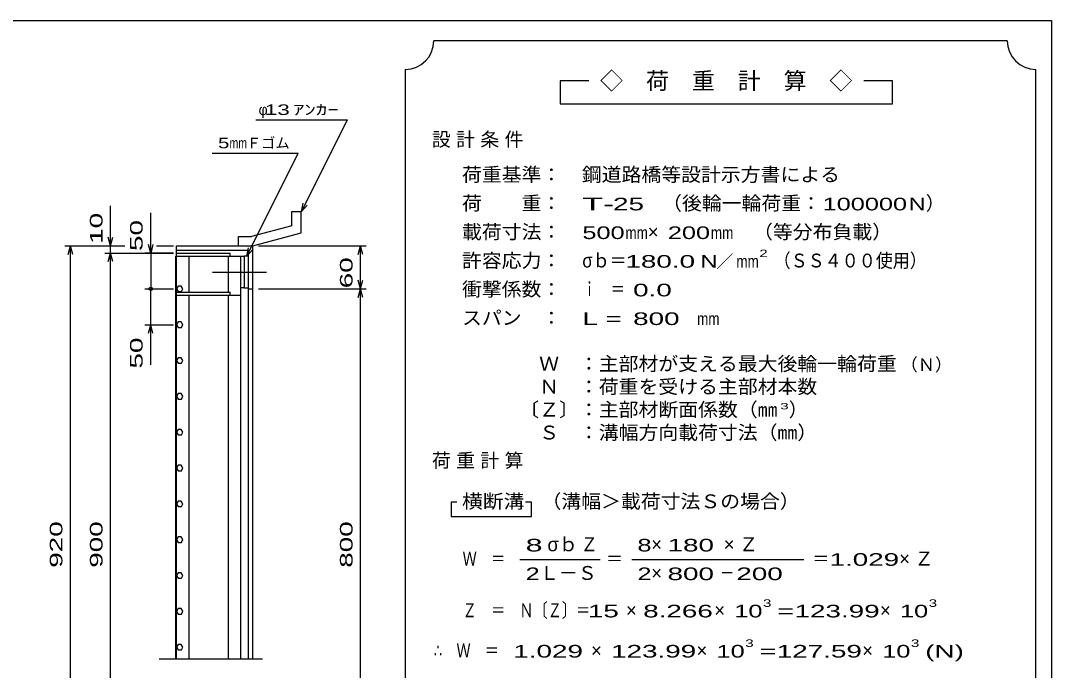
# Model space of a CAD drawing. Units: millimetres, scale not verified. Extents: x -1456 to 1385, y -1026 to 843.
# Drawn here: x -53 to 1385, y -64 to 843 of the extents above; entities that cross this region are included whole.
import ezdxf
from ezdxf.enums import TextEntityAlignment as Align

# ---------------------------------------------------------------- set-up
doc = ezdxf.new("R2010")
doc.units = ezdxf.units.MM
doc.header["$LTSCALE"] = 8
doc.linetypes.add('CHAIN', pattern=[18.5, 12, -1.5, 3.5, -1.5])
for name, color, linetype, lineweight in [('0_2', 150, 'Continuous', 25), ('16', 3, 'Continuous', 25), ('19', 6, 'Continuous', 25), ('22', 4, 'Continuous', 25), ('24', 2, 'Continuous', 25)]:
    doc.layers.add(name, color=color, linetype=linetype, lineweight=lineweight)
doc.styles.add('ベクトル', font='')
doc.styles.get('ベクトル').set_extended_font_data('ベクトル')

msp = doc.modelspace()

# ---------------------------------------------------------------- linework, layer by layer
at = {"layer": '0_2'}
for p, q in [((-1383.2, 842.8), (1384.8, 842.8)), ((1384.8, 842.8), (1384.8, -917.2))]:
    msp.add_line(p, q, dxfattribs=at)
at = {"layer": '16'}
for p, q in [((164, 518.5), (239, 518.5)), ((164, 514), (164, 518.5)), ((239, 514), (239, 518.5)), ((163.3, -48), (163.3, 514)), ((163.3, 514), (164, 514)), ((164, 514), (239, 514)), ((164, -48), (164, 514)), ((164, 514), (254, 514)), ((181.5, 464), (181.5, 514)), ((236.5, 464), (236.5, 514)), ((254, -48), (254, 514)), ((254, 514), (258.5, 514)), ((258.5, 514), (258.5, 470)), ((264.5, 514), (258.5, 514)), ((264.5, 470), (264.5, 514)), ((166.219, 472.379), (164, 468.465)), ((164, 468.465), (166.281, 464.585)), ((164, 459.5), (164, 464)), ((164, 464), (239, 464)), ((170.719, 472.415), (166.219, 472.379)), ((166.281, 464.585), (170.781, 464.621)), ((173, 468.5), (170.719, 472.415)), ((170.781, 464.621), (173, 468.535)), ((239, 459.5), (239, 464)), ((258.5, 470), (254, 470)), ((258.5, 470), (264.5, 470)), ((164, 459.5), (254, 459.5)), ((181.5, -48), (181.5, 459.5)), ((236.5, -48), (236.5, 459.5)), ((166.219, 422.379), (164, 418.465)), ((164, 418.465), (166.281, 414.585)), ((170.719, 422.415), (166.219, 422.379)), ((173, 418.5), (170.719, 422.415)), ((170.781, 414.621), (173, 418.535)), ((166.281, 414.585), (170.781, 414.621)), ((166.219, 372.379), (164, 368.465)), ((164, 368.465), (166.281, 364.585)), ((170.719, 372.415), (166.219, 372.379)), ((166.281, 364.585), (170.781, 364.621)), ((173, 368.5), (170.719, 372.415)), ((170.781, 364.621), (173, 368.535)), ((166.219, 322.379), (164, 318.465)), ((164, 318.465), (166.281, 314.585)), ((170.719, 322.415), (166.219, 322.379)), ((173, 318.5), (170.719, 322.415)), ((170.781, 314.621), (173, 318.535)), ((166.281, 314.585), (170.781, 314.621)), ((166.219, 272.379), (164, 268.465)), ((164, 268.465), (166.281, 264.585)), ((170.719, 272.415), (166.219, 272.379)), ((166.281, 264.585), (170.781, 264.621)), ((173, 268.5), (170.719, 272.415)), ((170.781, 264.621), (173, 268.535)), ((166.219, 222.379), (164, 218.465)), ((164, 218.465), (166.281, 214.585)), ((170.719, 222.415), (166.219, 222.379)), ((173, 218.5), (170.719, 222.415)), ((170.781, 214.621), (173, 218.535)), ((166.281, 214.585), (170.781, 214.621)), ((166.219, 172.379), (164, 168.465)), ((164, 168.465), (166.281, 164.585)), ((170.719, 172.415), (166.219, 172.379)), ((166.281, 164.585), (170.781, 164.621)), ((173, 168.5), (170.719, 172.415)), ((170.781, 164.621), (173, 168.535)), ((166.219, 122.379), (164, 118.465)), ((164, 118.465), (166.281, 114.585)), ((170.719, 122.415), (166.219, 122.379)), ((173, 118.5), (170.719, 122.415)), ((170.781, 114.621), (173, 118.535)), ((166.281, 114.585), (170.781, 114.621)), ((166.219, 72.379), (164, 68.465)), ((170.719, 72.415), (166.219, 72.379)), ((173, 68.5), (170.719, 72.415)), ((164, 68.465), (166.281, 64.585)), ((166.281, 64.585), (170.781, 64.621)), ((170.781, 64.621), (173, 68.535)), ((166.219, 22.379), (164, 18.465)), ((164, 18.465), (166.281, 14.585)), ((170.719, 22.415), (166.219, 22.379)), ((166.281, 14.585), (170.781, 14.621)), ((173, 18.5), (170.719, 22.415)), ((170.781, 14.621), (173, 18.535)), ((166.219, -27.621), (164, -31.535)), ((170.719, -27.585), (166.219, -27.621)), ((173, -31.5), (170.719, -27.585)), ((164, -31.535), (166.281, -35.415)), ((166.281, -35.415), (170.781, -35.379)), ((170.781, -35.379), (173, -31.465)), ((140, -48), (284, -48))]:
    msp.add_line(p, q, dxfattribs=at)
at = {"layer": '16', "linetype": 'CHAIN'}
msp.add_line((214.4, 492), (289.4, 492), dxfattribs=at)
at = {"layer": '19'}
for p, q in [((325.11, 576.62), (338.11, 576.62)), ((325.11, 556.6), (325.11, 576.62)), ((338.11, 546.62), (338.11, 576.62)), ((325.11, 556.6), (268.78, 541.51)), ((270.5, 528.5), (338.11, 546.62)), ((250.49, 541.51), (268.78, 541.51)), ((250.49, 528.51), (250.49, 541.51)), ((164, 518.5), (164, 528.5)), ((164, 528.5), (270.5, 528.5)), ((164, 522.5), (264.5, 522.5)), ((250.5, 528.5), (270.5, 528.5)), ((264.5, -48), (264.5, 522.5)), ((270.5, -48), (270.5, 528.5)), ((264.5, 468.5), (270.5, 468.5))]:
    msp.add_line(p, q, dxfattribs=at)
at = {"layer": '22'}
for p, q in [((274.5, 704.5), (402.5, 704.5)), ((338.5, 576.5), (402.5, 704.5)), ((214, 658), (334, 658)), ((262, 514), (334, 658)), ((72, 528.5), (72, 584.5)), ((338.5, 576.5), (340.9, 588.18)), ((338.5, 576.5), (346.5, 585.3)), ((128, 518.5), (128, 574.5)), ((72, 528.5), (68.8, 540.5)), ((72, 528.5), (75.2, 540.5)), ((8, 528.5), (92, 528.5)), ((12.8, 516.5), (16, 528.5)), ((19.2, 516.5), (16, 528.5)), ((16, -291.5), (16, 528.5)), ((64, 528.5), (92, 528.5)), ((64, 518.5), (160, 518.5)), ((68.8, 506.5), (72, 518.5)), ((72, 518.5), (72, 528.5)), ((75.2, 506.5), (72, 518.5)), ((72, -281.5), (72, 518.5)), ((160, 518.5), (120, 518.5)), ((128, 518.5), (124.8, 530.5)), ((131.2, 530.5), (128, 518.5)), ((128, 518.5), (128, 468.5)), ((136, 528.5), (160, 528.5)), ((136, 528.5), (160, 528.5)), ((262, 514), (264.4, 525.68)), ((262, 514), (270, 522.8)), ((278.5, 528.5), (428.9, 528.5)), ((417.7, 516.5), (420.9, 528.5)), ((424.1, 516.5), (420.9, 528.5)), ((420.9, 468.5), (420.9, 528.5)), ((420.9, 468.5), (417.7, 480.5)), ((420.9, 468.5), (424.1, 480.5)), ((120, 468.5), (160, 468.5)), ((128, 418.5), (128, 468.5)), ((278.5, 468.5), (428.9, 468.5)), ((417.7, 456.5), (420.9, 468.5)), ((424.1, 456.5), (420.9, 468.5)), ((420.9, -231.5), (420.9, 468.5)), ((120, 418.5), (160, 418.5)), ((124.8, 406.5), (128, 418.5)), ((131.2, 406.5), (128, 418.5)), ((128, 362.5), (128, 418.5))]:
    msp.add_line(p, q, dxfattribs=at)
msp.add_circle((128, 468.5), 2.4, dxfattribs=at)
at = {"layer": '24', "color": 4}
for p, q in [((1323.2, 814.8), (523.2, 814.8)), ((483.2, 774.8), (483.2, -465.2)), ((1363.2, -465.2), (1363.2, 774.8)), ((739.2, 758.8), (699.2, 758.8)), ((699.2, 758.8), (699.2, 726.8)), ((1163.2, 758.8), (1123.2, 758.8)), ((1163.2, 726.8), (1163.2, 758.8)), ((699.2, 726.8), (1163.2, 726.8)), ((555.2, 170.8), (547.2, 170.8)), ((547.2, 170.8), (547.2, 150.8)), ((659.2, 170.8), (651.2, 170.8)), ((659.2, 150.8), (659.2, 170.8)), ((547.2, 150.8), (659.2, 150.8)), ((643.2, 90.8), (755.2, 90.8)), ((799.2, 90.8), (1039.2, 90.8))]:
    msp.add_line(p, q, dxfattribs=at)
for centre, start, end in [((483.2, 814.8), 270, 0), ((1363.2, 814.8), 180, 270)]:
    msp.add_arc(centre, 40, start, end, dxfattribs=at)

# ---------------------------------------------------------------- texts
at = {"layer": '22', "color": 2, "style": 'ベクトル'}
for s, p in [('φ', (278.5, 718.5)), ('Ｆゴム', (262, 672))]:
    msp.add_text(s, height=14.66, dxfattribs=at).set_placement(p, align=Align.MIDDLE_LEFT)
for s, width, p in [(' 13 ', 1.6, (278.5, 718.5)), ('ｱﾝｶｰ', 1.6, (326.5, 718.5)), ('5', 1.45, (222, 672)), ('mm', 0.75, (238, 672))]:
    msp.add_text(s, height=14.66, dxfattribs=dict(at, width=width)).set_placement(p, align=Align.MIDDLE_LEFT)
at = {"layer": '22', "color": 2, "style": 'ベクトル', "width": 1.65}
for s, p in [(' 10 ', (52, 520.5)), (' 50 ', (108, 510.5)), (' 60 ', (400.9, 458.5)), (' 50 ', (108, 346.5)), (' 920 ', (-4, 68.5)), (' 900 ', (52, 68.5)), (' 800 ', (400.9, 68.5))]:
    msp.add_text(s, height=17.6, rotation=90, dxfattribs=at).set_placement(p, align=Align.MIDDLE_LEFT)
at = {"layer": '24', "style": 'ベクトル'}
for s, height, p in [('◇\u3000荷\u3000重\u3000計\u3000算\u3000◇', 23.46, (755.2, 758.8)), ('）', 19.35, (1209.6, 588)), ('×', 19.35, (821.6, 548)), ('／', 17.6, (917.2, 506.8)), ('（Ｎ）', 17.6, (1174.4, 362.8)), ('）', 19.35, (1018.4, 300)), ('σｂ', 19.35, (681.6, 112)), ('×', 19.35, (826.4, 112)), ('Ｌ－Ｓ', 19.35, (671.2, 72)), ('×', 19.35, (826.4, 72)), ('×', 19.35, (791.2, 20)), ('×', 19.35, (914.4, 20)), ('×', 19.35, (1145.6, 20)), ('×', 19.35, (742.4, -36)), ('×', 19.35, (889.6, -36)), ('×', 19.35, (1120.8, -36))]:
    msp.add_text(s, height=height, dxfattribs=at).set_placement(p, align=Align.MIDDLE_LEFT)
for s, height, width, p in [('荷重基準：\u3000', 19.35, 1.05, (562.4, 628)), ('鋼道路橋等設計示方書による', 19.35, 1.05, (729.6, 628)), ('荷\u3000\u3000重：\u3000', 19.35, 1.05, (562.4, 588)), ('T-', 17.6, 2, (730.4, 586.8)), (' 25 ', 17.6, 1.65, (762.4, 586.8)), ('（後輪一輪荷重：', 19.35, 1.05, (841.6, 588)), ('100000', 17.6, 1.5, (1065.6, 586.8)), ('N', 17.6, 1.4, (1185.6, 586.8)), ('載荷寸法：\u3000', 19.35, 1.05, (562.4, 548)), ('500', 17.6, 1.5, (730.4, 546.8)), ('mm', 17.6, 0.8, (790.4, 546.8)), ('200', 17.6, 1.5, (849.6, 546.8)), ('mm', 17.6, 0.8, (909.6, 546.8)), ('\u3000（等分布負載）', 19.35, 1.05, (940.8, 548)), ('許容応力：\u3000', 19.35, 1.05, (562.4, 508)), ('σｂ＝', 19.35, 0.9, (730.4, 508)), ('2', 10.56, 1.5, (977.2, 518)), ('（ＳＳ４００使用）', 19.35, 0.9, (997.2, 508)), ('180.0', 17.6, 1.65, (790.4, 506.8)), ('N', 17.6, 1.4, (895.2, 506.8)), ('mm', 17.6, 0.8, (945.2, 506.8)), ('衝撃係数：\u3000', 19.35, 1.05, (562.4, 468)), ('ｉ\u3000＝', 19.35, 0.75, (730.4, 468)), (' 0.0', 17.6, 1.65, (790.4, 466.8)), ('スパン\u3000：\u3000', 19.35, 1.05, (562.4, 428)), ('L =', 17.6, 1.65, (730.4, 426.8)), (' 800 ', 17.6, 1.65, (790.4, 426.8)), ('mm', 17.6, 0.8, (890.4, 426.8)), ('\u3000Ｗ\u3000：主部材が支える最大後輪一輪荷重', 19.35, 1.05, (642.4, 364)), ('\u3000Ｎ\u3000：荷重を受ける主部材本数', 19.35, 1.05, (642.4, 332)), ('〔Ｚ〕：主部材断面係数（㎜', 19.35, 1.05, (642.4, 300)), ('3', 8.798, 1.8, (1006.4, 304.8)), ('\u3000Ｓ\u3000：溝幅方向載荷寸法（㎜）', 19.35, 1.05, (642.4, 268)), ('横断溝', 19.35, 1.1, (562.4, 172)), ('\u3000（溝幅＞載荷寸法Ｓの場合）', 19.35, 1.05, (645.6, 172)), ('8', 17.6, 1.8, (651.2, 110.8)), ('Ｚ', 19.35, 0.9, (728, 112)), ('8', 17.6, 1.5, (807.2, 110.8)), (' 180 ', 17.6, 1.65, (838.4, 110.8)), ('Ｗ\u3000＝', 19.35, 0.75, (563.2, 92)), ('＝', 19.35, 0.9, (763.2, 92)), ('＝', 19.35, 0.9, (1051.2, 92)), ('1.029', 17.6, 1.65, (1075.2, 90.8)), ('2', 17.6, 1.5, (651.2, 70.8)), ('2', 17.6, 1.5, (807.2, 70.8)), (' 800 ', 17.6, 1.65, (838.4, 70.8)), ('－', 19.35, 0.75, (922.4, 72)), (' 200 ', 17.6, 1.65, (934.4, 70.8)), ('Ｚ\u3000＝\u3000Ｎ〔Ｚ〕＝', 19.35, 0.75, (563.2, 20)), ('3', 10.56, 1.5, (982.4, 30)), ('3', 10.56, 1.5, (1213.6, 30)), (' 15 ', 17.6, 1.65, (727.2, 18.8)), ('8.266', 17.6, 1.65, (815.2, 18.8)), ('10', 17.6, 1.5, (942.4, 18.8)), ('=', 17.6, 1.7, (1002.4, 18.8)), ('123.99', 17.6, 1.65, (1026.4, 18.8)), ('10', 17.6, 1.5, (1173.6, 18.8)), ('∴\u3000Ｗ\u3000＝', 19.35, 0.75, (523.2, -36)), (' 1.029', 17.6, 1.65, (623.2, -37.2)), ('123.99', 17.6, 1.65, (770.4, -37.2)), ('10', 17.6, 1.5, (917.6, -37.2)), ('3', 10.56, 1.5, (957.6, -26)), ('127.59', 17.6, 1.65, (1001.6, -37.2)), ('10', 17.6, 1.5, (1148.8, -37.2)), ('3', 10.56, 1.5, (1188.8, -26)), ('(N)', 17.6, 1.65, (1208.8, -37.2)), ('=', 17.6, 1.7, (977.6, -37.2))]:
    msp.add_text(s, height=height, dxfattribs=dict(at, width=width)).set_placement(p, align=Align.MIDDLE_LEFT)
at = {"layer": '24', "char_height": 19.35, "attachment_point": 4, "style": 'ベクトル'}
for s, insert in [('\\T1.28;設計条件', (520.4, 676)), ('\\T1.28;荷重計算', (520.4, 228)), ('\\T1.42;×Ｚ', (927.6, 112)), ('\\T1.42;×Ｚ', (1172.4, 92))]:
    msp.add_mtext(s, dxfattribs=dict(at, insert=insert))

doc.saveas('drawing.dxf')
